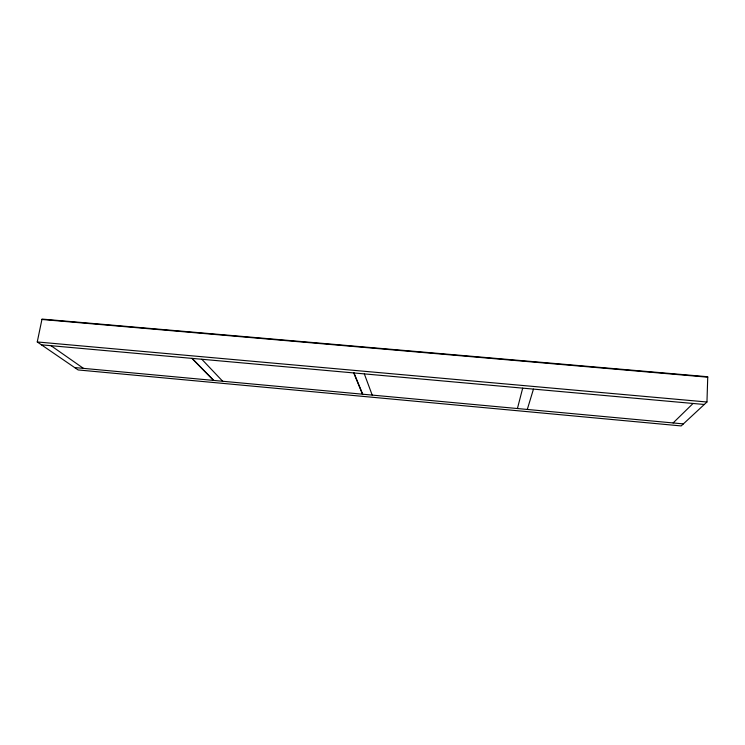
<?xml version="1.0" encoding="UTF-8"?>
<svg xmlns="http://www.w3.org/2000/svg" width="745" height="745" viewBox="0 0 745 745"><rect width="100%" height="100%" fill="white"/><g stroke="black" fill="none" stroke-linecap="round" stroke-linejoin="round"><path stroke-width="1.12" d="M706.958 402.002L707.75 376.747L42.009 319.074L37.25 341.955L78.141 369.948L681.181 425.926L706.958 402.002L37.25 341.955M517.421 408.539L522.692 388.136M527.292 409.452L533.467 389.113M673.117 422.946L693.055 403.473M41.925 319.475L707.741 377.194M41.45 344.833L704.295 404.479M74.649 367.555L683.37 423.896M50.995 345.689L83.468 368.375M192.126 358.392L213.75 380.434M191.893 358.373L213.536 380.406M201.811 359.258L222.681 381.254M353.987 372.956L362.703 394.217M353.745 372.938L362.48 394.198M364.324 373.888L372.202 395.092"/></g></svg>
